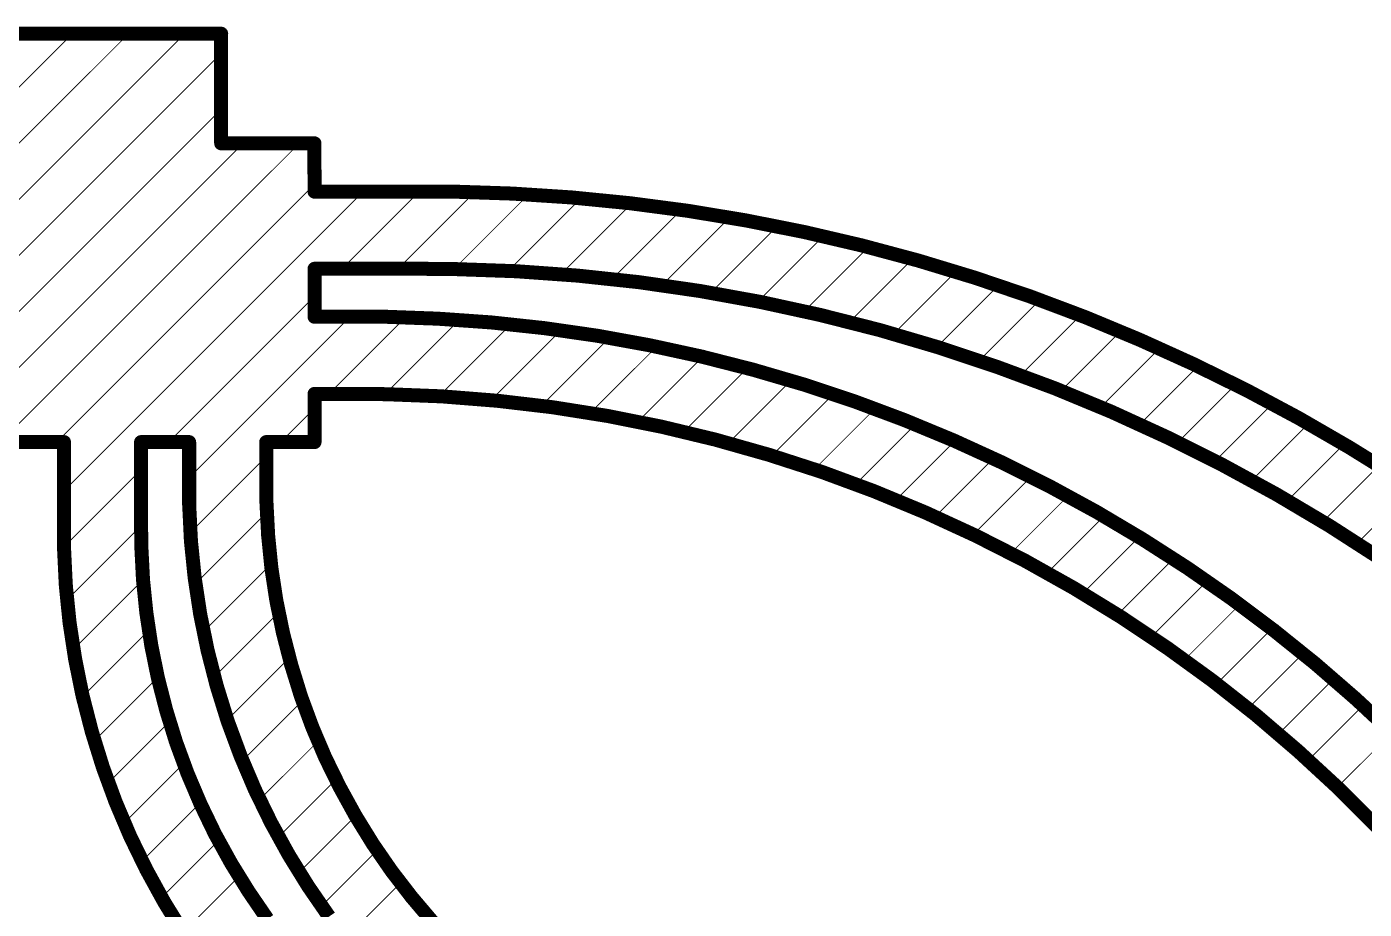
# Model space of a CAD drawing. Header units: millimetres. Extents: x 0 to 19.1, y 0 to 5.1.
# Drawn here: x 13.893 to 15.325, y 1.965 to 2.909 of the extents above; entities that cross this region are included whole.
import ezdxf

# ---------------------------------------------------------------- set-up
doc = ezdxf.new("R2010")
doc.units = ezdxf.units.MM
doc.header["$MEASUREMENT"] = 0
doc.layers.add('DrillDrawing', color=1, linetype='Continuous')

msp = doc.modelspace()

# ---------------------------------------------------------------- linework, layer by layer
at = {"layer": 'DrillDrawing'}
for points, const_width in [([(13.7137, 2.9016), (14.1014, 2.9016)], 0.015), ([(14.1014, 2.7843), (14.1014, 2.9016)], 0.015), ([(13.5561, 2.5153), (13.9429, 2.9021)], 0.001), ([(13.6138, 2.513), (14.0029, 2.9021)], 0.001), ([(13.6245, 2.4637), (14.0629, 2.9021)], 0.001), ([(13.6654, 2.4446), (14.1014, 2.8806)], 0.001), ([(13.6654, 2.3846), (14.1014, 2.8206)], 0.001), ([(14.1014, 2.7843), (14.2012, 2.7843)], 0.015), ([(14.2012, 2.7843), (14.2014, 2.7326)], 0.015), ([(13.7993, 2.4585), (14.1258, 2.785)], 0.001), ([(13.7994, 2.3986), (14.1858, 2.785)], 0.001), ([(13.9245, 2.4637), (14.2013, 2.7405)], 0.001), ([(13.9333, 2.4124), (14.2541, 2.7333)], 0.001), ([(14.2014, 2.7326), (14.3187, 2.7326)], 0.015), ([(14.2301, 2.6493), (14.3141, 2.7333)], 0.001), ([(14.3187, 2.7326), (14.3502, 2.7326)], 0.015), ([(14.3502, 2.7326), (14.4132, 2.7305)], 0.015), ([(14.4132, 2.7305), (14.4761, 2.7264)], 0.015), ([(14.4761, 2.7264), (14.5388, 2.7202)], 0.015), ([(14.2901, 2.6493), (14.3734, 2.7326)], 0.001), ([(14.3498, 2.649), (14.4309, 2.7301)], 0.001), ([(14.4078, 2.647), (14.4869, 2.7261)], 0.001), ([(14.4641, 2.6433), (14.5414, 2.7206)], 0.001), ([(14.5388, 2.7202), (14.6013, 2.712)], 0.015), ([(14.6013, 2.712), (14.6634, 2.7017)], 0.015), ([(14.5189, 2.6381), (14.5945, 2.7136)], 0.001), ([(14.5723, 2.6315), (14.6461, 2.7053)], 0.001), ([(14.6634, 2.7017), (14.7253, 2.6894)], 0.015), ([(14.6244, 2.6236), (14.6967, 2.6959)], 0.001), ([(14.7253, 2.6894), (14.7866, 2.6751)], 0.015), ([(14.6752, 2.6144), (14.7461, 2.6853)], 0.001), ([(14.7866, 2.6751), (14.8475, 2.6588)], 0.015), ([(14.7246, 2.6038), (14.7946, 2.6738)], 0.001), ([(14.8475, 2.6588), (14.9078, 2.6405)], 0.015), ([(14.2014, 2.5987), (14.2014, 2.65)], 0.015), ([(14.2014, 2.65), (14.3187, 2.65)], 0.015), ([(14.3187, 2.65), (14.3516, 2.6497)], 0.015), ([(14.3516, 2.6497), (14.4173, 2.6474)], 0.015), ([(14.4173, 2.6474), (14.483, 2.6427)], 0.015), ([(14.483, 2.6427), (14.5484, 2.6357)], 0.015), ([(14.7729, 2.5921), (14.8419, 2.6611)], 0.001), ([(14.9078, 2.6405), (14.9675, 2.6203)], 0.015), ([(14.5484, 2.6357), (14.6135, 2.6263)], 0.015), ([(14.6135, 2.6263), (14.6782, 2.6146)], 0.015), ([(14.8203, 2.5795), (14.8881, 2.6473)], 0.001), ([(14.0445, 2.4637), (14.2014, 2.6206)], 0.001), ([(14.6782, 2.6146), (14.7425, 2.6006)], 0.015), ([(14.8667, 2.5659), (14.9334, 2.6326)], 0.001), ([(14.9675, 2.6203), (15.0265, 2.5981)], 0.015), ([(14.2014, 2.5987), (14.2482, 2.5987)], 0.015), ([(14.2482, 2.5987), (14.2767, 2.5987)], 0.015), ([(14.2767, 2.5987), (14.3337, 2.5966)], 0.015), ([(14.7425, 2.6006), (14.8063, 2.5844)], 0.015), ([(14.9118, 2.551), (14.9779, 2.6171)], 0.001), ([(15.0265, 2.5981), (15.0847, 2.5739)], 0.015), ([(14.0672, 2.4263), (14.2402, 2.5994)], 0.001), ([(14.2162, 2.5154), (14.2994, 2.5986)], 0.001), ([(14.2759, 2.5151), (14.3566, 2.5958)], 0.001), ([(14.3337, 2.5966), (14.3905, 2.5926)], 0.015), ([(14.3337, 2.5129), (14.4118, 2.591)], 0.001), ([(14.3905, 2.5926), (14.4472, 2.5865)], 0.015), ([(14.4472, 2.5865), (14.5036, 2.5784)], 0.015), ([(14.8063, 2.5844), (14.8694, 2.5658)], 0.015), ([(14.9561, 2.5353), (15.0215, 2.6007)], 0.001), ([(14.3895, 2.5086), (14.4654, 2.5846)], 0.001), ([(14.4434, 2.5026), (14.5174, 2.5766)], 0.001), ([(14.5036, 2.5784), (14.5597, 2.5682)], 0.015), ([(14.9996, 2.5188), (15.0641, 2.5833)], 0.001), ([(15.0847, 2.5739), (15.1421, 2.5479)], 0.015), ([(14.4956, 2.4948), (14.568, 2.5672)], 0.001), ([(14.5597, 2.5682), (14.6154, 2.5561)], 0.015), ([(14.6154, 2.5561), (14.6707, 2.542)], 0.015), ([(14.8694, 2.5658), (14.9318, 2.545)], 0.015), ([(15.042, 2.5012), (15.1059, 2.5651)], 0.001), ([(14.5463, 2.4855), (14.6172, 2.5564)], 0.001), ([(14.6707, 2.542), (14.7254, 2.526)], 0.015), ([(14.9318, 2.545), (14.9935, 2.5221)], 0.015), ([(15.1421, 2.5479), (15.1986, 2.5201)], 0.015), ([(14.5955, 2.4747), (14.665, 2.5442)], 0.001), ([(14.7254, 2.526), (14.7795, 2.508)], 0.015), ([(15.0835, 2.4827), (15.1471, 2.5463)], 0.001), ([(14.2014, 2.4646), (14.2014, 2.5161)], 0.015), ([(14.2014, 2.5161), (14.2482, 2.5161)], 0.015), ([(14.2482, 2.5161), (14.2779, 2.5158)], 0.015), ([(14.2779, 2.5158), (14.3373, 2.5135)], 0.015), ([(14.3373, 2.5135), (14.3966, 2.5088)], 0.015), ([(14.6435, 2.4627), (14.7116, 2.5308)], 0.001), ([(14.9935, 2.5221), (15.0543, 2.4969)], 0.015), ([(15.1244, 2.4636), (15.1872, 2.5264)], 0.001), ([(15.1986, 2.5201), (15.2542, 2.4904)], 0.015), ([(14.3966, 2.5088), (14.4556, 2.5019)], 0.015), ([(14.4556, 2.5019), (14.5144, 2.4926)], 0.015), ([(14.6902, 2.4494), (14.757, 2.5162)], 0.001), ([(14.7795, 2.508), (14.8329, 2.488)], 0.015), ([(15.1644, 2.4436), (15.2266, 2.5058)], 0.001), ([(14.1645, 2.4637), (14.2014, 2.5006)], 0.001), ([(14.5144, 2.4926), (14.5727, 2.481)], 0.015), ([(14.7355, 2.4347), (14.8014, 2.5006)], 0.001), ([(14.8329, 2.488), (14.8855, 2.4662)], 0.015), ([(15.0543, 2.4969), (15.1141, 2.4695)], 0.015), ([(15.2542, 2.4904), (15.3088, 2.4588)], 0.015), ([(14.5727, 2.481), (14.6305, 2.4671)], 0.015), ([(14.7796, 2.4188), (14.8447, 2.4839)], 0.001), ([(15.1141, 2.4695), (15.1729, 2.4401)], 0.015), ([(15.2035, 2.4227), (15.2654, 2.4846)], 0.001), ([(13.8819, 2.4645), (13.9333, 2.4645)], 0.015), ([(13.9333, 2.3707), (13.9333, 2.4645)], 0.015), ([(14.0158, 2.3707), (14.0158, 2.4645)], 0.015), ([(14.0158, 2.4645), (14.0672, 2.4645)], 0.015), ([(14.0672, 2.4176), (14.0672, 2.4645)], 0.015), ([(14.1497, 2.4645), (14.2014, 2.4646)], 0.015), ([(14.1497, 2.4176), (14.1497, 2.4645)], 0.015), ([(14.6305, 2.4671), (14.6877, 2.4509)], 0.015), ([(14.8227, 2.4019), (14.8871, 2.4663)], 0.001), ([(14.8855, 2.4662), (14.9374, 2.4425)], 0.015), ([(15.2419, 2.4011), (15.3035, 2.4627)], 0.001), ([(15.3088, 2.4588), (15.3623, 2.4256)], 0.015), ([(14.0686, 2.3678), (14.1497, 2.4489)], 0.001), ([(14.6877, 2.4509), (14.7443, 2.4326)], 0.015), ([(14.8648, 2.384), (14.9283, 2.4475)], 0.001), ([(14.9374, 2.4425), (14.9884, 2.417)], 0.015), ([(15.1729, 2.4401), (15.2307, 2.4086)], 0.015), ([(13.9333, 2.3524), (14.0158, 2.435)], 0.001), ([(14.7443, 2.4326), (14.8, 2.412)], 0.015), ([(15.2796, 2.3788), (15.3406, 2.4398)], 0.001), ([(14.0672, 2.3979), (14.0672, 2.4176)], 0.015), ([(14.1497, 2.4176), (14.1499, 2.4)], 0.015), ([(14.8, 2.412), (14.855, 2.3892)], 0.015), ([(14.9058, 2.365), (14.9685, 2.4277)], 0.001), ([(14.9884, 2.417), (15.0384, 2.3897)], 0.015), ([(14.0672, 2.3979), (14.0691, 2.3586)], 0.015), ([(14.1499, 2.4), (14.1517, 2.3648)], 0.015), ([(14.9457, 2.3449), (15.0079, 2.4071)], 0.001), ([(15.2307, 2.4086), (15.2873, 2.375)], 0.015), ([(15.3163, 2.3555), (15.3772, 2.4164)], 0.001), ([(14.855, 2.3892), (14.909, 2.3643)], 0.015), ([(15.0384, 2.3897), (15.0874, 2.3606)], 0.015), ([(13.9333, 2.3508), (13.9333, 2.3707)], 0.015), ([(14.0158, 2.3707), (14.016, 2.3529)], 0.015), ([(14.0739, 2.3131), (14.1505, 2.3897)], 0.001), ([(14.9847, 2.3239), (15.0465, 2.3857)], 0.001), ([(15.2873, 2.375), (15.3426, 2.3394)], 0.015), ([(13.9367, 2.2959), (14.0158, 2.375)], 0.001), ([(14.0691, 2.3586), (14.0731, 2.3193)], 0.015), ([(14.1517, 2.3648), (14.1552, 2.3297)], 0.015), ([(14.909, 2.3643), (14.9619, 2.3374)], 0.015), ([(15.0228, 2.302), (15.0841, 2.3633)], 0.001), ([(15.0874, 2.3606), (15.1354, 2.3298)], 0.015), ([(13.9333, 2.3508), (13.9352, 2.3111)], 0.015), ([(14.016, 2.3529), (14.0178, 2.3173)], 0.015), ([(14.0826, 2.2618), (14.1549, 2.3341)], 0.001), ([(14.1552, 2.3297), (14.1605, 2.2949)], 0.015), ([(14.9619, 2.3374), (15.0138, 2.3083)], 0.015), ([(15.06, 2.2792), (15.1208, 2.34)], 0.001), ([(15.1354, 2.3298), (15.1822, 2.2973)], 0.015), ([(14.0178, 2.3173), (14.0214, 2.2819)], 0.015), ([(14.0731, 2.3193), (14.079, 2.2804)], 0.015), ([(13.9352, 2.3111), (13.9392, 2.2715)], 0.015), ([(13.9435, 2.2427), (14.0179, 2.3171)], 0.001), ([(15.0138, 2.3083), (15.0645, 2.2772)], 0.015), ([(15.0961, 2.2553), (15.1566, 2.3158)], 0.001), ([(15.1822, 2.2973), (15.2278, 2.2631)], 0.015), ([(14.1605, 2.2949), (14.1676, 2.2603)], 0.015), ([(15.1315, 2.2307), (15.1917, 2.2909)], 0.001), ([(13.9392, 2.2715), (13.9452, 2.2322)], 0.015), ([(14.0214, 2.2819), (14.0267, 2.2467)], 0.015), ([(14.079, 2.2804), (14.0869, 2.2417)], 0.015), ([(14.094, 2.2132), (14.1632, 2.2824)], 0.001), ([(15.0645, 2.2772), (15.1139, 2.2442)], 0.015), ([(13.9532, 2.1923), (14.0243, 2.2635)], 0.001), ([(14.1676, 2.2603), (14.1764, 2.2262)], 0.015), ([(15.1661, 2.2053), (15.226, 2.2652)], 0.001), ([(15.2278, 2.2631), (15.2722, 2.2274)], 0.015), ([(14.0267, 2.2467), (14.0338, 2.2118)], 0.015), ([(14.0869, 2.2417), (14.0967, 2.2036)], 0.015), ([(15.1139, 2.2442), (15.162, 2.2093)], 0.015), ([(13.9452, 2.2322), (13.9531, 2.1932)], 0.015), ([(14.1079, 2.1671), (14.1746, 2.2338)], 0.001), ([(14.1764, 2.2262), (14.1868, 2.1925)], 0.015), ([(15.1996, 2.1788), (15.2593, 2.2385)], 0.001), ([(15.2722, 2.2274), (15.3153, 2.19)], 0.015), ([(14.0338, 2.2118), (14.0427, 2.1773)], 0.015), ([(13.9658, 2.145), (14.0337, 2.2129)], 0.001), ([(14.0967, 2.2036), (14.1084, 2.1659)], 0.015), ([(15.162, 2.2093), (15.2087, 2.1725)], 0.015), ([(15.2323, 2.1515), (15.2919, 2.2111)], 0.001), ([(13.9531, 2.1932), (13.963, 2.1547)], 0.015), ([(14.1868, 2.1925), (14.199, 2.1594)], 0.015), ([(15.3153, 2.19), (15.357, 2.1512)], 0.015), ([(14.0427, 2.1773), (14.0532, 2.1433)], 0.015), ([(14.1241, 2.1233), (14.1888, 2.188)], 0.001), ([(15.2087, 2.1725), (15.2539, 2.1338)], 0.015), ([(15.2643, 2.1235), (15.3237, 2.1829)], 0.001), ([(13.963, 2.1547), (13.9748, 2.1167)], 0.015), ([(13.9807, 2.0999), (14.0465, 2.1657)], 0.001), ([(14.1084, 2.1659), (14.1221, 2.1289)], 0.015), ([(14.199, 2.1594), (14.2128, 2.127)], 0.015), ([(14.0532, 2.1433), (14.0655, 2.1098)], 0.015), ([(15.2955, 2.0947), (15.3548, 2.154)], 0.001), ([(14.1221, 2.1289), (14.1375, 2.0927)], 0.015), ([(14.1425, 2.0817), (14.2056, 2.1448)], 0.001), ([(14.2128, 2.127), (14.2283, 2.0953)], 0.015), ([(15.2539, 2.1338), (15.2976, 2.0935)], 0.015), ([(13.9748, 2.1167), (13.9885, 2.0794)], 0.015), ([(13.9977, 2.0569), (14.0617, 2.1209)], 0.001), ([(14.0655, 2.1098), (14.0794, 2.0771)], 0.015), ([(14.1627, 2.0419), (14.2245, 2.1037)], 0.001), ([(14.1375, 2.0927), (14.1548, 2.0572)], 0.015), ([(14.2283, 2.0953), (14.2453, 2.0644)], 0.015), ([(15.2976, 2.0935), (15.3396, 2.0514)], 0.015), ([(13.9885, 2.0794), (14.004, 2.0428)], 0.015), ([(14.0167, 2.0159), (14.0792, 2.0784)], 0.001), ([(14.0794, 2.0771), (14.0949, 2.045)], 0.015), ([(14.1548, 2.0572), (14.1738, 2.0227)], 0.015), ([(14.1848, 2.004), (14.2455, 2.0647)], 0.001), ([(14.2453, 2.0644), (14.2638, 2.0344)], 0.015), ([(14.004, 2.0428), (14.0214, 2.007)], 0.015), ([(14.0949, 2.045), (14.1121, 2.0138)], 0.015), ([(14.0376, 1.9768), (14.0991, 2.0383)], 0.001), ([(14.2638, 2.0344), (14.2838, 2.0054)], 0.015), ([(14.1121, 2.0138), (14.1308, 1.9835)], 0.015), ([(14.1738, 2.0227), (14.1945, 1.9892)], 0.015), ([(14.2087, 1.9679), (14.2688, 2.028)], 0.001), ([(14.0214, 2.007), (14.0405, 1.9722)], 0.015), ([(14.2838, 2.0054), (14.3053, 1.9775)], 0.015), ([(14.0602, 1.9394), (14.121, 2.0002)], 0.001), ([(14.1308, 1.9835), (14.1509, 1.9541)], 0.015), ([(14.1945, 1.9892), (14.2169, 1.9567)], 0.015), ([(14.2342, 1.9334), (14.2939, 1.9931)], 0.001), ([(14.0405, 1.9722), (14.0614, 1.9383)], 0.015), ([(14.3053, 1.9775), (14.3281, 1.9506)], 0.015)]:
    msp.add_lwpolyline(points, dxfattribs=dict(at, const_width=const_width))
for points, const_width in [([(14.0977, 2.9016, 1), (14.1052, 2.9016, 1)], 0.0075), ([(14.0977, 2.9016, 1), (14.1052, 2.9016, 1)], 0.0075), ([(13.9427, 2.9021, 1), (13.9432, 2.9021, 1)], 0.0005), ([(14.0027, 2.9021, 1), (14.0032, 2.9021, 1)], 0.0005), ([(14.0627, 2.9021, 1), (14.0632, 2.9021, 1)], 0.0005), ([(14.1012, 2.8806, 1), (14.1017, 2.8806, 1)], 0.0005), ([(14.1012, 2.8206, 1), (14.1017, 2.8206, 1)], 0.0005), ([(14.0977, 2.7843, 1), (14.1052, 2.7843, 1)], 0.0075), ([(14.0977, 2.7843, 1), (14.1052, 2.7843, 1)], 0.0075), ([(14.1975, 2.7843, 1), (14.205, 2.7843, 1)], 0.0075), ([(14.1975, 2.7843, 1), (14.205, 2.7843, 1)], 0.0075), ([(14.1256, 2.785, 1), (14.1261, 2.785, 1)], 0.0005), ([(14.1856, 2.785, 1), (14.1861, 2.785, 1)], 0.0005), ([(14.1976, 2.7326, 1), (14.2051, 2.7326, 1)], 0.0075), ([(14.1976, 2.7326, 1), (14.2051, 2.7326, 1)], 0.0075), ([(14.2011, 2.7405, 1), (14.2016, 2.7405, 1)], 0.0005), ([(14.2539, 2.7333, 1), (14.2544, 2.7333, 1)], 0.0005), ([(14.3149, 2.7326, 1), (14.3224, 2.7326, 1)], 0.0075), ([(14.3149, 2.7326, 1), (14.3224, 2.7326, 1)], 0.0075), ([(14.3139, 2.7333, 1), (14.3144, 2.7333, 1)], 0.0005), ([(14.3464, 2.7326, 1), (14.3539, 2.7326, 1)], 0.0075), ([(14.3464, 2.7326, 1), (14.3539, 2.7326, 1)], 0.0075), ([(14.4094, 2.7305, 1), (14.4169, 2.7305, 1)], 0.0075), ([(14.4094, 2.7305, 1), (14.4169, 2.7305, 1)], 0.0075), ([(14.4723, 2.7264, 1), (14.4798, 2.7264, 1)], 0.0075), ([(14.4723, 2.7264, 1), (14.4798, 2.7264, 1)], 0.0075), ([(14.3731, 2.7326, 1), (14.3736, 2.7326, 1)], 0.0005), ([(14.4307, 2.7301, 1), (14.4312, 2.7301, 1)], 0.0005), ([(14.4866, 2.7261, 1), (14.4871, 2.7261, 1)], 0.0005), ([(14.535, 2.7202, 1), (14.5425, 2.7202, 1)], 0.0075), ([(14.535, 2.7202, 1), (14.5425, 2.7202, 1)], 0.0075), ([(14.5412, 2.7206, 1), (14.5417, 2.7206, 1)], 0.0005), ([(14.5975, 2.712, 1), (14.605, 2.712, 1)], 0.0075), ([(14.5975, 2.712, 1), (14.605, 2.712, 1)], 0.0075), ([(14.5942, 2.7136, 1), (14.5947, 2.7136, 1)], 0.0005), ([(14.6459, 2.7053, 1), (14.6464, 2.7053, 1)], 0.0005), ([(14.6597, 2.7017, 1), (14.6672, 2.7017, 1)], 0.0075), ([(14.6597, 2.7017, 1), (14.6672, 2.7017, 1)], 0.0075), ([(14.6964, 2.6959, 1), (14.6969, 2.6959, 1)], 0.0005), ([(14.7215, 2.6894, 1), (14.729, 2.6894, 1)], 0.0075), ([(14.7215, 2.6894, 1), (14.729, 2.6894, 1)], 0.0075), ([(14.7459, 2.6853, 1), (14.7464, 2.6853, 1)], 0.0005), ([(14.7829, 2.6751, 1), (14.7904, 2.6751, 1)], 0.0075), ([(14.7829, 2.6751, 1), (14.7904, 2.6751, 1)], 0.0075), ([(14.7943, 2.6738, 1), (14.7948, 2.6738, 1)], 0.0005), ([(14.8438, 2.6588, 1), (14.8513, 2.6588, 1)], 0.0075), ([(14.8438, 2.6588, 1), (14.8513, 2.6588, 1)], 0.0075), ([(14.1976, 2.65, 1), (14.2051, 2.65, 1)], 0.0075), ([(14.1976, 2.65, 1), (14.2051, 2.65, 1)], 0.0075), ([(14.2298, 2.6493, 1), (14.2303, 2.6493, 1)], 0.0005), ([(14.2898, 2.6493, 1), (14.2903, 2.6493, 1)], 0.0005), ([(14.3149, 2.65, 1), (14.3224, 2.65, 1)], 0.0075), ([(14.3149, 2.65, 1), (14.3224, 2.65, 1)], 0.0075), ([(14.3478, 2.6497, 1), (14.3553, 2.6497, 1)], 0.0075), ([(14.3478, 2.6497, 1), (14.3553, 2.6497, 1)], 0.0075), ([(14.3496, 2.649, 1), (14.3501, 2.649, 1)], 0.0005), ([(14.4136, 2.6474, 1), (14.4211, 2.6474, 1)], 0.0075), ([(14.4136, 2.6474, 1), (14.4211, 2.6474, 1)], 0.0075), ([(14.4792, 2.6427, 1), (14.4867, 2.6427, 1)], 0.0075), ([(14.4792, 2.6427, 1), (14.4867, 2.6427, 1)], 0.0075), ([(14.8416, 2.6611, 1), (14.8421, 2.6611, 1)], 0.0005), ([(14.9041, 2.6405, 1), (14.9116, 2.6405, 1)], 0.0075), ([(14.9041, 2.6405, 1), (14.9116, 2.6405, 1)], 0.0075), ([(14.4075, 2.647, 1), (14.408, 2.647, 1)], 0.0005), ([(14.4638, 2.6433, 1), (14.4643, 2.6433, 1)], 0.0005), ([(14.5186, 2.6381, 1), (14.5191, 2.6381, 1)], 0.0005), ([(14.5446, 2.6357, 1), (14.5521, 2.6357, 1)], 0.0075), ([(14.5446, 2.6357, 1), (14.5521, 2.6357, 1)], 0.0075), ([(14.6097, 2.6263, 1), (14.6172, 2.6263, 1)], 0.0075), ([(14.6097, 2.6263, 1), (14.6172, 2.6263, 1)], 0.0075), ([(14.8878, 2.6473, 1), (14.8883, 2.6473, 1)], 0.0005), ([(14.2011, 2.6206, 1), (14.2016, 2.6206, 1)], 0.0005), ([(14.572, 2.6315, 1), (14.5725, 2.6315, 1)], 0.0005), ([(14.6241, 2.6236, 1), (14.6246, 2.6236, 1)], 0.0005), ([(14.6745, 2.6146, 1), (14.682, 2.6146, 1)], 0.0075), ([(14.6745, 2.6146, 1), (14.682, 2.6146, 1)], 0.0075), ([(14.9331, 2.6326, 1), (14.9336, 2.6326, 1)], 0.0005), ([(14.9637, 2.6203, 1), (14.9712, 2.6203, 1)], 0.0075), ([(14.9637, 2.6203, 1), (14.9712, 2.6203, 1)], 0.0075), ([(14.1976, 2.5987, 1), (14.2051, 2.5987, 1)], 0.0075), ([(14.1976, 2.5987, 1), (14.2051, 2.5987, 1)], 0.0075), ([(14.2445, 2.5987, 1), (14.252, 2.5987, 1)], 0.0075), ([(14.2445, 2.5987, 1), (14.252, 2.5987, 1)], 0.0075), ([(14.273, 2.5987, 1), (14.2805, 2.5987, 1)], 0.0075), ([(14.273, 2.5987, 1), (14.2805, 2.5987, 1)], 0.0075), ([(14.675, 2.6144, 1), (14.6755, 2.6144, 1)], 0.0005), ([(14.7388, 2.6006, 1), (14.7463, 2.6006, 1)], 0.0075), ([(14.7388, 2.6006, 1), (14.7463, 2.6006, 1)], 0.0075), ([(14.9777, 2.6171, 1), (14.9782, 2.6171, 1)], 0.0005), ([(15.0227, 2.5981, 1), (15.0302, 2.5981, 1)], 0.0075), ([(15.0227, 2.5981, 1), (15.0302, 2.5981, 1)], 0.0075), ([(14.24, 2.5994, 1), (14.2405, 2.5994, 1)], 0.0005), ([(14.2992, 2.5986, 1), (14.2997, 2.5986, 1)], 0.0005), ([(14.3299, 2.5966, 1), (14.3374, 2.5966, 1)], 0.0075), ([(14.3299, 2.5966, 1), (14.3374, 2.5966, 1)], 0.0075), ([(14.3563, 2.5958, 1), (14.3568, 2.5958, 1)], 0.0005), ([(14.3868, 2.5926, 1), (14.3943, 2.5926, 1)], 0.0075), ([(14.3868, 2.5926, 1), (14.3943, 2.5926, 1)], 0.0075), ([(14.4116, 2.591, 1), (14.4121, 2.591, 1)], 0.0005), ([(14.4435, 2.5865, 1), (14.451, 2.5865, 1)], 0.0075), ([(14.4435, 2.5865, 1), (14.451, 2.5865, 1)], 0.0075), ([(14.7243, 2.6038, 1), (14.7248, 2.6038, 1)], 0.0005), ([(14.7727, 2.5921, 1), (14.7732, 2.5921, 1)], 0.0005), ([(14.8025, 2.5844, 1), (14.81, 2.5844, 1)], 0.0075), ([(14.8025, 2.5844, 1), (14.81, 2.5844, 1)], 0.0075), ([(15.0212, 2.6007, 1), (15.0217, 2.6007, 1)], 0.0005), ([(14.4652, 2.5846, 1), (14.4657, 2.5846, 1)], 0.0005), ([(14.4999, 2.5784, 1), (14.5074, 2.5784, 1)], 0.0075), ([(14.4999, 2.5784, 1), (14.5074, 2.5784, 1)], 0.0075), ([(14.5172, 2.5766, 1), (14.5177, 2.5766, 1)], 0.0005), ([(14.82, 2.5795, 1), (14.8205, 2.5795, 1)], 0.0005), ([(15.0638, 2.5833, 1), (15.0643, 2.5833, 1)], 0.0005), ([(15.0809, 2.5739, 1), (15.0884, 2.5739, 1)], 0.0075), ([(15.0809, 2.5739, 1), (15.0884, 2.5739, 1)], 0.0075), ([(14.556, 2.5682, 1), (14.5635, 2.5682, 1)], 0.0075), ([(14.556, 2.5682, 1), (14.5635, 2.5682, 1)], 0.0075), ([(14.5678, 2.5672, 1), (14.5683, 2.5672, 1)], 0.0005), ([(14.6117, 2.5561, 1), (14.6192, 2.5561, 1)], 0.0075), ([(14.6117, 2.5561, 1), (14.6192, 2.5561, 1)], 0.0075), ([(14.8657, 2.5658, 1), (14.8732, 2.5658, 1)], 0.0075), ([(14.8657, 2.5658, 1), (14.8732, 2.5658, 1)], 0.0075), ([(14.8664, 2.5659, 1), (14.8669, 2.5659, 1)], 0.0005), ([(15.1057, 2.5651, 1), (15.1062, 2.5651, 1)], 0.0005), ([(14.617, 2.5564, 1), (14.6175, 2.5564, 1)], 0.0005), ([(14.6669, 2.542, 1), (14.6744, 2.542, 1)], 0.0075), ([(14.6669, 2.542, 1), (14.6744, 2.542, 1)], 0.0075), ([(14.9115, 2.551, 1), (14.912, 2.551, 1)], 0.0005), ([(14.9281, 2.545, 1), (14.9356, 2.545, 1)], 0.0075), ([(14.9281, 2.545, 1), (14.9356, 2.545, 1)], 0.0075), ([(15.1383, 2.5479, 1), (15.1458, 2.5479, 1)], 0.0075), ([(15.1383, 2.5479, 1), (15.1458, 2.5479, 1)], 0.0075), ([(14.6648, 2.5442, 1), (14.6653, 2.5442, 1)], 0.0005), ([(14.7216, 2.526, 1), (14.7291, 2.526, 1)], 0.0075), ([(14.7216, 2.526, 1), (14.7291, 2.526, 1)], 0.0075), ([(14.9558, 2.5353, 1), (14.9563, 2.5353, 1)], 0.0005), ([(15.1468, 2.5463, 1), (15.1473, 2.5463, 1)], 0.0005), ([(14.1976, 2.5161, 1), (14.2051, 2.5161, 1)], 0.0075), ([(14.1976, 2.5161, 1), (14.2051, 2.5161, 1)], 0.0075), ([(14.2445, 2.5161, 1), (14.252, 2.5161, 1)], 0.0075), ([(14.2445, 2.5161, 1), (14.252, 2.5161, 1)], 0.0075), ([(14.2742, 2.5158, 1), (14.2817, 2.5158, 1)], 0.0075), ([(14.2742, 2.5158, 1), (14.2817, 2.5158, 1)], 0.0075), ([(14.3336, 2.5135, 1), (14.3411, 2.5135, 1)], 0.0075), ([(14.3336, 2.5135, 1), (14.3411, 2.5135, 1)], 0.0075), ([(14.7113, 2.5308, 1), (14.7118, 2.5308, 1)], 0.0005), ([(14.9897, 2.5221, 1), (14.9972, 2.5221, 1)], 0.0075), ([(14.9897, 2.5221, 1), (14.9972, 2.5221, 1)], 0.0075), ([(14.9993, 2.5188, 1), (14.9998, 2.5188, 1)], 0.0005), ([(15.187, 2.5264, 1), (15.1875, 2.5264, 1)], 0.0005), ([(15.1949, 2.5201, 1), (15.2024, 2.5201, 1)], 0.0075), ([(15.1949, 2.5201, 1), (15.2024, 2.5201, 1)], 0.0075), ([(14.2159, 2.5154, 1), (14.2164, 2.5154, 1)], 0.0005), ([(14.2757, 2.5151, 1), (14.2762, 2.5151, 1)], 0.0005), ([(14.3334, 2.5129, 1), (14.3339, 2.5129, 1)], 0.0005), ([(14.3892, 2.5086, 1), (14.3897, 2.5086, 1)], 0.0005), ([(14.3929, 2.5088, 1), (14.4004, 2.5088, 1)], 0.0075), ([(14.3929, 2.5088, 1), (14.4004, 2.5088, 1)], 0.0075), ([(14.4519, 2.5019, 1), (14.4594, 2.5019, 1)], 0.0075), ([(14.4519, 2.5019, 1), (14.4594, 2.5019, 1)], 0.0075), ([(14.7568, 2.5162, 1), (14.7573, 2.5162, 1)], 0.0005), ([(14.7757, 2.508, 1), (14.7832, 2.508, 1)], 0.0075), ([(14.7757, 2.508, 1), (14.7832, 2.508, 1)], 0.0075), ([(15.2264, 2.5058, 1), (15.2269, 2.5058, 1)], 0.0005), ([(14.2011, 2.5006, 1), (14.2016, 2.5006, 1)], 0.0005), ([(14.4431, 2.5026, 1), (14.4436, 2.5026, 1)], 0.0005), ([(14.4953, 2.4948, 1), (14.4958, 2.4948, 1)], 0.0005), ([(14.5106, 2.4926, 1), (14.5181, 2.4926, 1)], 0.0075), ([(14.5106, 2.4926, 1), (14.5181, 2.4926, 1)], 0.0075), ([(14.8011, 2.5006, 1), (14.8016, 2.5006, 1)], 0.0005), ([(14.8291, 2.488, 1), (14.8366, 2.488, 1)], 0.0075), ([(14.8291, 2.488, 1), (14.8366, 2.488, 1)], 0.0075), ([(15.0417, 2.5012, 1), (15.0422, 2.5012, 1)], 0.0005), ([(15.0505, 2.4969, 1), (15.058, 2.4969, 1)], 0.0075), ([(15.0505, 2.4969, 1), (15.058, 2.4969, 1)], 0.0075), ([(15.2504, 2.4904, 1), (15.2579, 2.4904, 1)], 0.0075), ([(15.2504, 2.4904, 1), (15.2579, 2.4904, 1)], 0.0075), ([(14.546, 2.4855, 1), (14.5465, 2.4855, 1)], 0.0005), ([(14.5689, 2.481, 1), (14.5764, 2.481, 1)], 0.0075), ([(14.5689, 2.481, 1), (14.5764, 2.481, 1)], 0.0075), ([(14.8445, 2.4839, 1), (14.845, 2.4839, 1)], 0.0005), ([(15.0833, 2.4827, 1), (15.0838, 2.4827, 1)], 0.0005), ([(15.1104, 2.4695, 1), (15.1179, 2.4695, 1)], 0.0075), ([(15.1104, 2.4695, 1), (15.1179, 2.4695, 1)], 0.0075), ([(15.2652, 2.4846, 1), (15.2657, 2.4846, 1)], 0.0005), ([(13.9242, 2.4637, 1), (13.9247, 2.4637, 1)], 0.0005), ([(13.9295, 2.4645, 1), (13.937, 2.4645, 1)], 0.0075), ([(13.9295, 2.4645, 1), (13.937, 2.4645, 1)], 0.0075), ([(14.012, 2.4645, 1), (14.0195, 2.4645, 1)], 0.0075), ([(14.012, 2.4645, 1), (14.0195, 2.4645, 1)], 0.0075), ([(14.0442, 2.4637, 1), (14.0447, 2.4637, 1)], 0.0005), ([(14.0634, 2.4645, 1), (14.0709, 2.4645, 1)], 0.0075), ([(14.0634, 2.4645, 1), (14.0709, 2.4645, 1)], 0.0075), ([(14.1459, 2.4645, 1), (14.1534, 2.4645, 1)], 0.0075), ([(14.1459, 2.4645, 1), (14.1534, 2.4645, 1)], 0.0075), ([(14.1643, 2.4637, 1), (14.1648, 2.4637, 1)], 0.0005), ([(14.1976, 2.4646, 1), (14.2051, 2.4646, 1)], 0.0075), ([(14.1976, 2.4646, 1), (14.2051, 2.4646, 1)], 0.0075), ([(14.5953, 2.4747, 1), (14.5958, 2.4747, 1)], 0.0005), ([(14.6267, 2.4671, 1), (14.6342, 2.4671, 1)], 0.0075), ([(14.6267, 2.4671, 1), (14.6342, 2.4671, 1)], 0.0075), ([(14.6432, 2.4627, 1), (14.6437, 2.4627, 1)], 0.0005), ([(14.8818, 2.4662, 1), (14.8893, 2.4662, 1)], 0.0075), ([(14.8818, 2.4662, 1), (14.8893, 2.4662, 1)], 0.0075), ([(14.8868, 2.4663, 1), (14.8873, 2.4663, 1)], 0.0005), ([(15.1242, 2.4636, 1), (15.1247, 2.4636, 1)], 0.0005), ([(15.305, 2.4588, 1), (15.3125, 2.4588, 1)], 0.0075), ([(15.305, 2.4588, 1), (15.3125, 2.4588, 1)], 0.0075), ([(15.3032, 2.4627, 1), (15.3037, 2.4627, 1)], 0.0005), ([(14.1494, 2.4489, 1), (14.1499, 2.4489, 1)], 0.0005), ([(14.684, 2.4509, 1), (14.6915, 2.4509, 1)], 0.0075), ([(14.684, 2.4509, 1), (14.6915, 2.4509, 1)], 0.0075), ([(14.6899, 2.4494, 1), (14.6904, 2.4494, 1)], 0.0005), ([(14.928, 2.4475, 1), (14.9285, 2.4475, 1)], 0.0005), ([(14.9336, 2.4425, 1), (14.9411, 2.4425, 1)], 0.0075), ([(14.9336, 2.4425, 1), (14.9411, 2.4425, 1)], 0.0075), ([(15.1692, 2.4401, 1), (15.1767, 2.4401, 1)], 0.0075), ([(15.1692, 2.4401, 1), (15.1767, 2.4401, 1)], 0.0075), ([(14.0155, 2.435, 1), (14.016, 2.435, 1)], 0.0005), ([(14.7352, 2.4347, 1), (14.7357, 2.4347, 1)], 0.0005), ([(14.7405, 2.4326, 1), (14.748, 2.4326, 1)], 0.0075), ([(14.7405, 2.4326, 1), (14.748, 2.4326, 1)], 0.0075), ([(15.1642, 2.4436, 1), (15.1647, 2.4436, 1)], 0.0005), ([(14.0634, 2.4176, 1), (14.0709, 2.4176, 1)], 0.0075), ([(14.0634, 2.4176, 1), (14.0709, 2.4176, 1)], 0.0075), ([(14.0669, 2.4263, 1), (14.0674, 2.4263, 1)], 0.0005), ([(14.1459, 2.4176, 1), (14.1534, 2.4176, 1)], 0.0075), ([(14.1459, 2.4176, 1), (14.1534, 2.4176, 1)], 0.0075), ([(14.7793, 2.4188, 1), (14.7798, 2.4188, 1)], 0.0005), ([(14.7963, 2.412, 1), (14.8038, 2.412, 1)], 0.0075), ([(14.7963, 2.412, 1), (14.8038, 2.412, 1)], 0.0075), ([(14.9683, 2.4277, 1), (14.9688, 2.4277, 1)], 0.0005), ([(14.9846, 2.417, 1), (14.9921, 2.417, 1)], 0.0075), ([(14.9846, 2.417, 1), (14.9921, 2.417, 1)], 0.0075), ([(15.2032, 2.4227, 1), (15.2037, 2.4227, 1)], 0.0005), ([(13.933, 2.4124, 1), (13.9335, 2.4124, 1)], 0.0005), ([(14.0634, 2.3979, 1), (14.0709, 2.3979, 1)], 0.0075), ([(14.0634, 2.3979, 1), (14.0709, 2.3979, 1)], 0.0075), ([(14.1462, 2.4, 1), (14.1537, 2.4, 1)], 0.0075), ([(14.1462, 2.4, 1), (14.1537, 2.4, 1)], 0.0075), ([(15.0077, 2.4071, 1), (15.0082, 2.4071, 1)], 0.0005), ([(15.2269, 2.4086, 1), (15.2344, 2.4086, 1)], 0.0075), ([(15.2269, 2.4086, 1), (15.2344, 2.4086, 1)], 0.0075), ([(14.8224, 2.4019, 1), (14.8229, 2.4019, 1)], 0.0005), ([(14.8512, 2.3892, 1), (14.8587, 2.3892, 1)], 0.0075), ([(14.8512, 2.3892, 1), (14.8587, 2.3892, 1)], 0.0075), ([(15.0346, 2.3897, 1), (15.0421, 2.3897, 1)], 0.0075), ([(15.0346, 2.3897, 1), (15.0421, 2.3897, 1)], 0.0075), ([(15.2417, 2.4011, 1), (15.2422, 2.4011, 1)], 0.0005), ([(13.9295, 2.3707, 1), (13.937, 2.3707, 1)], 0.0075), ([(13.9295, 2.3707, 1), (13.937, 2.3707, 1)], 0.0075), ([(14.012, 2.3707, 1), (14.0195, 2.3707, 1)], 0.0075), ([(14.012, 2.3707, 1), (14.0195, 2.3707, 1)], 0.0075), ([(14.1502, 2.3897, 1), (14.1507, 2.3897, 1)], 0.0005), ([(14.8645, 2.384, 1), (14.865, 2.384, 1)], 0.0005), ([(15.0462, 2.3857, 1), (15.0467, 2.3857, 1)], 0.0005), ([(15.2793, 2.3788, 1), (15.2798, 2.3788, 1)], 0.0005), ([(15.2835, 2.375, 1), (15.291, 2.375, 1)], 0.0075), ([(15.2835, 2.375, 1), (15.291, 2.375, 1)], 0.0075), ([(14.0155, 2.375, 1), (14.016, 2.375, 1)], 0.0005), ([(14.0654, 2.3586, 1), (14.0729, 2.3586, 1)], 0.0075), ([(14.0654, 2.3586, 1), (14.0729, 2.3586, 1)], 0.0075), ([(14.0684, 2.3678, 1), (14.0689, 2.3678, 1)], 0.0005), ([(14.1479, 2.3648, 1), (14.1554, 2.3648, 1)], 0.0075), ([(14.1479, 2.3648, 1), (14.1554, 2.3648, 1)], 0.0075), ([(14.9052, 2.3643, 1), (14.9127, 2.3643, 1)], 0.0075), ([(14.9052, 2.3643, 1), (14.9127, 2.3643, 1)], 0.0075), ([(14.9056, 2.365, 1), (14.9061, 2.365, 1)], 0.0005), ([(15.0837, 2.3606, 1), (15.0912, 2.3606, 1)], 0.0075), ([(15.0837, 2.3606, 1), (15.0912, 2.3606, 1)], 0.0075), ([(15.0839, 2.3633, 1), (15.0844, 2.3633, 1)], 0.0005), ([(13.9295, 2.3508, 1), (13.937, 2.3508, 1)], 0.0075), ([(13.9295, 2.3508, 1), (13.937, 2.3508, 1)], 0.0075), ([(13.933, 2.3524, 1), (13.9335, 2.3524, 1)], 0.0005), ([(14.0123, 2.3529, 1), (14.0198, 2.3529, 1)], 0.0075), ([(14.0123, 2.3529, 1), (14.0198, 2.3529, 1)], 0.0075), ([(15.3161, 2.3555, 1), (15.3166, 2.3555, 1)], 0.0005), ([(14.1515, 2.3297, 1), (14.159, 2.3297, 1)], 0.0075), ([(14.1515, 2.3297, 1), (14.159, 2.3297, 1)], 0.0075), ([(14.1546, 2.3341, 1), (14.1551, 2.3341, 1)], 0.0005), ([(14.9454, 2.3449, 1), (14.9459, 2.3449, 1)], 0.0005), ([(14.9582, 2.3374, 1), (14.9657, 2.3374, 1)], 0.0075), ([(14.9582, 2.3374, 1), (14.9657, 2.3374, 1)], 0.0075), ([(15.1205, 2.34, 1), (15.121, 2.34, 1)], 0.0005), ([(15.1316, 2.3298, 1), (15.1391, 2.3298, 1)], 0.0075), ([(15.1316, 2.3298, 1), (15.1391, 2.3298, 1)], 0.0075), ([(14.014, 2.3173, 1), (14.0215, 2.3173, 1)], 0.0075), ([(14.014, 2.3173, 1), (14.0215, 2.3173, 1)], 0.0075), ([(14.0693, 2.3193, 1), (14.0768, 2.3193, 1)], 0.0075), ([(14.0693, 2.3193, 1), (14.0768, 2.3193, 1)], 0.0075), ([(14.9844, 2.3239, 1), (14.9849, 2.3239, 1)], 0.0005), ([(13.9315, 2.3111, 1), (13.939, 2.3111, 1)], 0.0075), ([(13.9315, 2.3111, 1), (13.939, 2.3111, 1)], 0.0075), ([(14.0176, 2.3171, 1), (14.0181, 2.3171, 1)], 0.0005), ([(14.0737, 2.3131, 1), (14.0742, 2.3131, 1)], 0.0005), ([(15.01, 2.3083, 1), (15.0175, 2.3083, 1)], 0.0075), ([(15.01, 2.3083, 1), (15.0175, 2.3083, 1)], 0.0075), ([(15.1564, 2.3158, 1), (15.1569, 2.3158, 1)], 0.0005), ([(15.1784, 2.2973, 1), (15.1859, 2.2973, 1)], 0.0075), ([(15.1784, 2.2973, 1), (15.1859, 2.2973, 1)], 0.0075), ([(13.9364, 2.2959, 1), (13.9369, 2.2959, 1)], 0.0005), ([(14.1568, 2.2949, 1), (14.1643, 2.2949, 1)], 0.0075), ([(14.1568, 2.2949, 1), (14.1643, 2.2949, 1)], 0.0075), ([(15.0226, 2.302, 1), (15.0231, 2.302, 1)], 0.0005), ([(15.1915, 2.2909, 1), (15.192, 2.2909, 1)], 0.0005), ([(13.9355, 2.2715, 1), (13.943, 2.2715, 1)], 0.0075), ([(13.9355, 2.2715, 1), (13.943, 2.2715, 1)], 0.0075), ([(14.0176, 2.2819, 1), (14.0251, 2.2819, 1)], 0.0075), ([(14.0176, 2.2819, 1), (14.0251, 2.2819, 1)], 0.0075), ([(14.0753, 2.2804, 1), (14.0828, 2.2804, 1)], 0.0075), ([(14.0753, 2.2804, 1), (14.0828, 2.2804, 1)], 0.0075), ([(14.163, 2.2824, 1), (14.1635, 2.2824, 1)], 0.0005), ([(15.0607, 2.2772, 1), (15.0682, 2.2772, 1)], 0.0075), ([(15.0607, 2.2772, 1), (15.0682, 2.2772, 1)], 0.0075), ([(15.0598, 2.2792, 1), (15.0603, 2.2792, 1)], 0.0005), ([(14.024, 2.2635, 1), (14.0245, 2.2635, 1)], 0.0005), ([(14.0824, 2.2618, 1), (14.0829, 2.2618, 1)], 0.0005), ([(14.1638, 2.2603, 1), (14.1713, 2.2603, 1)], 0.0075), ([(14.1638, 2.2603, 1), (14.1713, 2.2603, 1)], 0.0075), ([(15.2241, 2.2631, 1), (15.2316, 2.2631, 1)], 0.0075), ([(15.2241, 2.2631, 1), (15.2316, 2.2631, 1)], 0.0075), ([(15.2258, 2.2652, 1), (15.2263, 2.2652, 1)], 0.0005), ([(14.023, 2.2467, 1), (14.0305, 2.2467, 1)], 0.0075), ([(14.023, 2.2467, 1), (14.0305, 2.2467, 1)], 0.0075), ([(14.0832, 2.2417, 1), (14.0907, 2.2417, 1)], 0.0075), ([(14.0832, 2.2417, 1), (14.0907, 2.2417, 1)], 0.0075), ([(15.0959, 2.2553, 1), (15.0964, 2.2553, 1)], 0.0005), ([(15.1102, 2.2442, 1), (15.1177, 2.2442, 1)], 0.0075), ([(15.1102, 2.2442, 1), (15.1177, 2.2442, 1)], 0.0075), ([(13.9414, 2.2322, 1), (13.9489, 2.2322, 1)], 0.0075), ([(13.9414, 2.2322, 1), (13.9489, 2.2322, 1)], 0.0075), ([(13.9432, 2.2427, 1), (13.9437, 2.2427, 1)], 0.0005), ([(14.1726, 2.2262, 1), (14.1801, 2.2262, 1)], 0.0075), ([(14.1726, 2.2262, 1), (14.1801, 2.2262, 1)], 0.0075), ([(14.1743, 2.2338, 1), (14.1748, 2.2338, 1)], 0.0005), ([(15.2591, 2.2385, 1), (15.2596, 2.2385, 1)], 0.0005), ([(15.2685, 2.2274, 1), (15.276, 2.2274, 1)], 0.0075), ([(15.2685, 2.2274, 1), (15.276, 2.2274, 1)], 0.0075), ([(14.0301, 2.2118, 1), (14.0376, 2.2118, 1)], 0.0075), ([(14.0301, 2.2118, 1), (14.0376, 2.2118, 1)], 0.0075), ([(15.1312, 2.2307, 1), (15.1317, 2.2307, 1)], 0.0005), ([(14.0335, 2.2129, 1), (14.034, 2.2129, 1)], 0.0005), ([(14.093, 2.2036, 1), (14.1005, 2.2036, 1)], 0.0075), ([(14.093, 2.2036, 1), (14.1005, 2.2036, 1)], 0.0075), ([(14.0938, 2.2132, 1), (14.0943, 2.2132, 1)], 0.0005), ([(15.1583, 2.2093, 1), (15.1658, 2.2093, 1)], 0.0075), ([(15.1583, 2.2093, 1), (15.1658, 2.2093, 1)], 0.0075), ([(15.1658, 2.2053, 1), (15.1663, 2.2053, 1)], 0.0005), ([(15.2916, 2.2111, 1), (15.2921, 2.2111, 1)], 0.0005), ([(13.9494, 2.1932, 1), (13.9569, 2.1932, 1)], 0.0075), ([(13.9494, 2.1932, 1), (13.9569, 2.1932, 1)], 0.0075), ([(13.9529, 2.1923, 1), (13.9534, 2.1923, 1)], 0.0005), ([(14.1831, 2.1925, 1), (14.1906, 2.1925, 1)], 0.0075), ([(14.1831, 2.1925, 1), (14.1906, 2.1925, 1)], 0.0075), ([(15.3115, 2.19, 1), (15.319, 2.19, 1)], 0.0075), ([(15.3115, 2.19, 1), (15.319, 2.19, 1)], 0.0075), ([(14.0389, 2.1773, 1), (14.0464, 2.1773, 1)], 0.0075), ([(14.0389, 2.1773, 1), (14.0464, 2.1773, 1)], 0.0075), ([(14.1885, 2.188, 1), (14.189, 2.188, 1)], 0.0005), ([(15.1994, 2.1788, 1), (15.1999, 2.1788, 1)], 0.0005), ([(15.205, 2.1725, 1), (15.2125, 2.1725, 1)], 0.0075), ([(15.205, 2.1725, 1), (15.2125, 2.1725, 1)], 0.0075), ([(15.3235, 2.1829, 1), (15.324, 2.1829, 1)], 0.0005), ([(13.9593, 2.1547, 1), (13.9668, 2.1547, 1)], 0.0075), ([(13.9593, 2.1547, 1), (13.9668, 2.1547, 1)], 0.0075), ([(14.0462, 2.1657, 1), (14.0467, 2.1657, 1)], 0.0005), ([(14.1047, 2.1659, 1), (14.1122, 2.1659, 1)], 0.0075), ([(14.1047, 2.1659, 1), (14.1122, 2.1659, 1)], 0.0075), ([(14.1076, 2.1671, 1), (14.1081, 2.1671, 1)], 0.0005), ([(14.1953, 2.1594, 1), (14.2028, 2.1594, 1)], 0.0075), ([(14.1953, 2.1594, 1), (14.2028, 2.1594, 1)], 0.0075), ([(14.0495, 2.1433, 1), (14.057, 2.1433, 1)], 0.0075), ([(14.0495, 2.1433, 1), (14.057, 2.1433, 1)], 0.0075), ([(15.2321, 2.1515, 1), (15.2326, 2.1515, 1)], 0.0005), ([(13.9655, 2.145, 1), (13.966, 2.145, 1)], 0.0005), ([(14.1183, 2.1289, 1), (14.1258, 2.1289, 1)], 0.0075), ([(14.1183, 2.1289, 1), (14.1258, 2.1289, 1)], 0.0075), ([(14.2053, 2.1448, 1), (14.2058, 2.1448, 1)], 0.0005), ([(14.2091, 2.127, 1), (14.2166, 2.127, 1)], 0.0075), ([(14.2091, 2.127, 1), (14.2166, 2.127, 1)], 0.0075), ([(15.2502, 2.1338, 1), (15.2577, 2.1338, 1)], 0.0075), ([(15.2502, 2.1338, 1), (15.2577, 2.1338, 1)], 0.0075), ([(13.9711, 2.1167, 1), (13.9786, 2.1167, 1)], 0.0075), ([(13.9711, 2.1167, 1), (13.9786, 2.1167, 1)], 0.0075), ([(14.0614, 2.1209, 1), (14.0619, 2.1209, 1)], 0.0005), ([(14.1239, 2.1233, 1), (14.1244, 2.1233, 1)], 0.0005), ([(15.264, 2.1235, 1), (15.2645, 2.1235, 1)], 0.0005), ([(14.0617, 2.1098, 1), (14.0692, 2.1098, 1)], 0.0075), ([(14.0617, 2.1098, 1), (14.0692, 2.1098, 1)], 0.0075), ([(14.2243, 2.1037, 1), (14.2248, 2.1037, 1)], 0.0005), ([(13.9804, 2.0999, 1), (13.9809, 2.0999, 1)], 0.0005), ([(14.1337, 2.0927, 1), (14.1412, 2.0927, 1)], 0.0075), ([(14.1337, 2.0927, 1), (14.1412, 2.0927, 1)], 0.0075), ([(14.2245, 2.0953, 1), (14.232, 2.0953, 1)], 0.0075), ([(14.2245, 2.0953, 1), (14.232, 2.0953, 1)], 0.0075), ([(15.2938, 2.0935, 1), (15.3013, 2.0935, 1)], 0.0075), ([(15.2938, 2.0935, 1), (15.3013, 2.0935, 1)], 0.0075), ([(15.2952, 2.0947, 1), (15.2957, 2.0947, 1)], 0.0005), ([(13.9847, 2.0794, 1), (13.9922, 2.0794, 1)], 0.0075), ([(13.9847, 2.0794, 1), (13.9922, 2.0794, 1)], 0.0075), ([(14.0756, 2.0771, 1), (14.0831, 2.0771, 1)], 0.0075), ([(14.0756, 2.0771, 1), (14.0831, 2.0771, 1)], 0.0075), ([(14.0789, 2.0784, 1), (14.0794, 2.0784, 1)], 0.0005), ([(14.1422, 2.0817, 1), (14.1427, 2.0817, 1)], 0.0005), ([(14.151, 2.0572, 1), (14.1585, 2.0572, 1)], 0.0075), ([(14.151, 2.0572, 1), (14.1585, 2.0572, 1)], 0.0075), ([(14.2415, 2.0644, 1), (14.249, 2.0644, 1)], 0.0075), ([(14.2415, 2.0644, 1), (14.249, 2.0644, 1)], 0.0075), ([(14.2453, 2.0647, 1), (14.2458, 2.0647, 1)], 0.0005), ([(14.0003, 2.0428, 1), (14.0078, 2.0428, 1)], 0.0075), ([(14.0003, 2.0428, 1), (14.0078, 2.0428, 1)], 0.0075), ([(13.9975, 2.0569, 1), (13.998, 2.0569, 1)], 0.0005), ([(14.0912, 2.045, 1), (14.0987, 2.045, 1)], 0.0075), ([(14.0912, 2.045, 1), (14.0987, 2.045, 1)], 0.0075), ([(14.0988, 2.0383, 1), (14.0993, 2.0383, 1)], 0.0005), ([(14.1625, 2.0419, 1), (14.163, 2.0419, 1)], 0.0005), ([(14.2601, 2.0344, 1), (14.2676, 2.0344, 1)], 0.0075), ([(14.2601, 2.0344, 1), (14.2676, 2.0344, 1)], 0.0075), ([(14.1083, 2.0138, 1), (14.1158, 2.0138, 1)], 0.0075), ([(14.1083, 2.0138, 1), (14.1158, 2.0138, 1)], 0.0075), ([(14.17, 2.0227, 1), (14.1775, 2.0227, 1)], 0.0075), ([(14.17, 2.0227, 1), (14.1775, 2.0227, 1)], 0.0075), ([(14.2685, 2.028, 1), (14.269, 2.028, 1)], 0.0005), ([(14.0176, 2.007, 1), (14.0251, 2.007, 1)], 0.0075), ([(14.0176, 2.007, 1), (14.0251, 2.007, 1)], 0.0075), ([(14.0165, 2.0159, 1), (14.017, 2.0159, 1)], 0.0005), ([(14.1846, 2.004, 1), (14.1851, 2.004, 1)], 0.0005), ([(14.2801, 2.0054, 1), (14.2876, 2.0054, 1)], 0.0075), ([(14.2801, 2.0054, 1), (14.2876, 2.0054, 1)], 0.0075), ([(14.1207, 2.0002, 1), (14.1212, 2.0002, 1)], 0.0005), ([(14.127, 1.9835, 1), (14.1345, 1.9835, 1)], 0.0075), ([(14.127, 1.9835, 1), (14.1345, 1.9835, 1)], 0.0075), ([(14.1907, 1.9892, 1), (14.1982, 1.9892, 1)], 0.0075), ([(14.1907, 1.9892, 1), (14.1982, 1.9892, 1)], 0.0075), ([(14.2936, 1.9931, 1), (14.2941, 1.9931, 1)], 0.0005), ([(14.0368, 1.9722, 1), (14.0443, 1.9722, 1)], 0.0075), ([(14.0368, 1.9722, 1), (14.0443, 1.9722, 1)], 0.0075), ([(14.0373, 1.9768, 1), (14.0378, 1.9768, 1)], 0.0005), ([(14.3015, 1.9775, 1), (14.309, 1.9775, 1)], 0.0075), ([(14.3015, 1.9775, 1), (14.309, 1.9775, 1)], 0.0075), ([(14.2084, 1.9679, 1), (14.2089, 1.9679, 1)], 0.0005)]:
    msp.add_lwpolyline(points, format="xyb", close=True, dxfattribs=dict(at, const_width=const_width))

doc.saveas('drawing.dxf')
